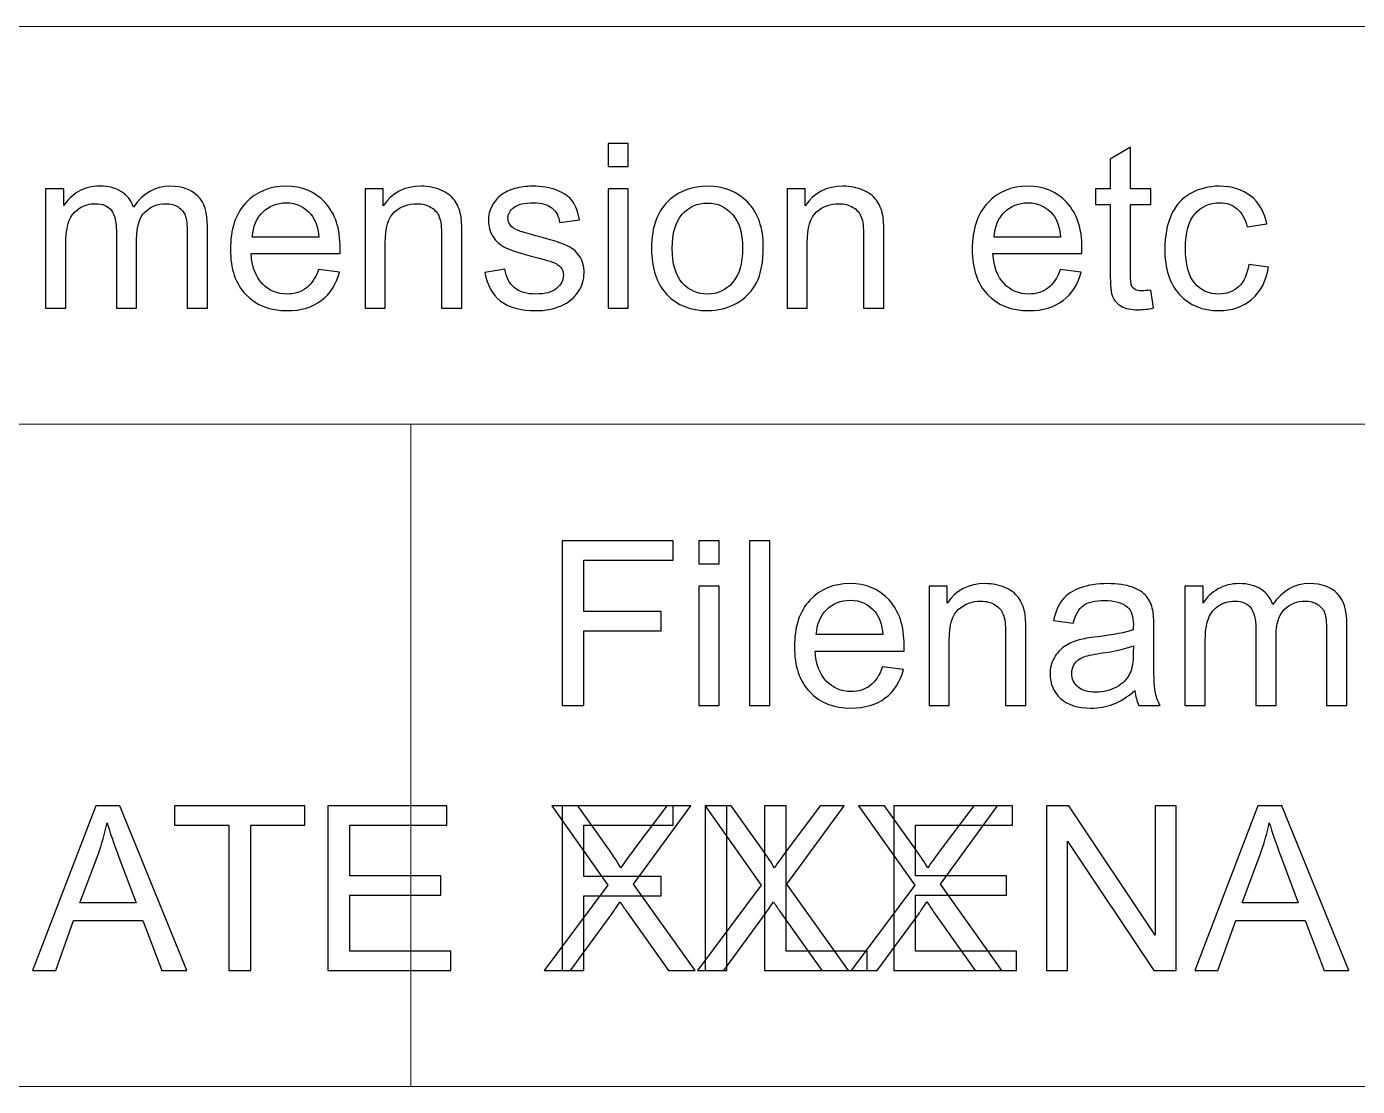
# Model space of a CAD drawing. Header units: centimetres. Extents: x -52 to 52, y -48 to 48.
# Drawn here: x 21.882 to 23.891, y -44.205 to -42.605 of the extents above; entities that cross this region are included whole.
import ezdxf

# ---------------------------------------------------------------- set-up
doc = ezdxf.new("R2010")
doc.units = ezdxf.units.CM
doc.header["$MEASUREMENT"] = 0
doc.layers.add('Title Block', color=7, linetype='Continuous')

msp = doc.modelspace()

# ---------------------------------------------------------------- linework, layer by layer
at = {"layer": 'Title Block', "lineweight": 9}
for points in [[(12.96203, -42.6054), (12.96203, -42.6054), (29.96203, -42.6054), (29.96203, -42.6054)], [(12.96203, -43.2054), (12.96203, -43.2054), (29.96203, -43.2054), (29.96203, -43.2054)], [(22.46203, -44.2054), (22.46203, -44.2054), (22.46203, -43.2054), (22.46203, -43.2054)], [(12.96203, -44.2054), (12.96203, -44.2054), (29.96203, -44.2054), (29.96203, -44.2054)]]:
    msp.add_open_spline(points, degree=3, dxfattribs=at)
at = {"layer": 'Title Block'}
for points, knots in [([(22.75986, -42.81651), (22.75986, -42.81651), (22.75986, -42.78179), (22.75986, -42.78179), (22.75986, -42.78179), (22.79041, -42.78179), (22.79041, -42.78179), (22.79041, -42.78179), (22.79041, -42.81651), (22.79041, -42.81651), (22.79041, -42.81651), (22.75986, -42.81651), (22.75986, -42.81651)], [0, 0, 0, 0, 0.25, 0.25, 0.25, 0.5, 0.5, 0.5, 0.75, 0.75, 0.75, 1, 1, 1, 1]), ([(23.57912, -43.00314), (23.57912, -43.00314), (23.58328, -43.03011), (23.58328, -43.03011), (23.57472, -43.0319), (23.56702, -43.03283), (23.56031, -43.03283), (23.54925, -43.03283), (23.54069, -43.03109), (23.53456, -43.02756), (23.52848, -43.02403), (23.5242, -43.01946), (23.52171, -43.01373), (23.51922, -43.008), (23.518, -42.99597), (23.518, -42.97762), (23.518, -42.97762), (23.518, -42.8738), (23.518, -42.8738), (23.518, -42.8738), (23.49544, -42.8738), (23.49544, -42.8738), (23.49544, -42.8738), (23.49544, -42.85019), (23.49544, -42.85019), (23.49544, -42.85019), (23.518, -42.85019), (23.518, -42.85019), (23.518, -42.85019), (23.518, -42.80563), (23.518, -42.80563), (23.518, -42.80563), (23.54856, -42.78729), (23.54856, -42.78729), (23.54856, -42.78729), (23.54856, -42.85019), (23.54856, -42.85019), (23.54856, -42.85019), (23.57912, -42.85019), (23.57912, -42.85019), (23.57912, -42.85019), (23.57912, -42.8738), (23.57912, -42.8738), (23.57912, -42.8738), (23.54856, -42.8738), (23.54856, -42.8738), (23.54856, -42.8738), (23.54856, -42.97936), (23.54856, -42.97936), (23.54856, -42.9881), (23.54908, -42.99371), (23.55018, -42.9962), (23.55122, -42.99869), (23.55296, -43.00065), (23.55539, -43.00216), (23.55782, -43.00361), (23.56129, -43.00436), (23.56581, -43.00436), (23.56916, -43.00436), (23.57362, -43.00395), (23.57912, -43.00314)], [0, 0, 0, 0, 0.05, 0.05, 0.05, 0.1, 0.1, 0.1, 0.15, 0.15, 0.15, 0.2, 0.2, 0.2, 0.25, 0.25, 0.25, 0.3, 0.3, 0.3, 0.35, 0.35, 0.35, 0.4, 0.4, 0.4, 0.45, 0.45, 0.45, 0.5, 0.5, 0.5, 0.55, 0.55, 0.55, 0.6, 0.6, 0.6, 0.65, 0.65, 0.65, 0.7, 0.7, 0.7, 0.75, 0.75, 0.75, 0.8, 0.8, 0.8, 0.85, 0.85, 0.85, 0.9, 0.9, 0.9, 0.95, 0.95, 0.95, 1, 1, 1, 1]), ([(21.9108, -43.0304), (21.9108, -43.0304), (21.9108, -42.85019), (21.9108, -42.85019), (21.9108, -42.85019), (21.93823, -42.85019), (21.93823, -42.85019), (21.93823, -42.85019), (21.93823, -42.87566), (21.93823, -42.87566), (21.94384, -42.86686), (21.95136, -42.85974), (21.96074, -42.85442), (21.97011, -42.84904), (21.98076, -42.84637), (21.99274, -42.84637), (22.00605, -42.84637), (22.01699, -42.84915), (22.02549, -42.85465), (22.034, -42.8602), (22.04002, -42.8679), (22.04349, -42.87785), (22.05784, -42.85685), (22.07642, -42.84637), (22.09934, -42.84637), (22.11728, -42.84637), (22.13111, -42.85129), (22.14071, -42.86119), (22.15038, -42.87108), (22.15524, -42.8863), (22.15524, -42.90685), (22.15524, -42.90685), (22.15524, -43.0304), (22.15524, -43.0304), (22.15524, -43.0304), (22.12468, -43.0304), (22.12468, -43.0304), (22.12468, -43.0304), (22.12468, -42.91697), (22.12468, -42.91697), (22.12468, -42.90482), (22.12364, -42.89603), (22.12167, -42.89064), (22.11971, -42.88526), (22.11612, -42.88098), (22.11085, -42.87768), (22.10564, -42.87438), (22.09951, -42.87276), (22.09251, -42.87276), (22.07978, -42.87276), (22.06924, -42.87699), (22.06085, -42.88538), (22.05246, -42.89383), (22.0483, -42.90731), (22.0483, -42.92583), (22.0483, -42.92583), (22.0483, -43.0304), (22.0483, -43.0304), (22.0483, -43.0304), (22.01774, -43.0304), (22.01774, -43.0304), (22.01774, -43.0304), (22.01774, -42.91344), (22.01774, -42.91344), (22.01774, -42.8999), (22.01525, -42.88972), (22.01028, -42.88295), (22.0053, -42.87618), (21.99714, -42.87276), (21.98585, -42.87276), (21.97729, -42.87276), (21.96936, -42.87502), (21.96207, -42.87953), (21.95478, -42.88405), (21.94951, -42.89064), (21.94621, -42.89938), (21.94297, -42.90806), (21.94135, -42.92062), (21.94135, -42.937), (21.94135, -42.937), (21.94135, -43.0304), (21.94135, -43.0304), (21.94135, -43.0304), (21.9108, -43.0304), (21.9108, -43.0304)], [0, 0, 0, 0, 0.0357143, 0.0357143, 0.0357143, 0.0714286, 0.0714286, 0.0714286, 0.1071429, 0.1071429, 0.1071429, 0.1428571, 0.1428571, 0.1428571, 0.1785714, 0.1785714, 0.1785714, 0.2142857, 0.2142857, 0.2142857, 0.25, 0.25, 0.25, 0.2857143, 0.2857143, 0.2857143, 0.3214286, 0.3214286, 0.3214286, 0.3571429, 0.3571429, 0.3571429, 0.3928571, 0.3928571, 0.3928571, 0.4285714, 0.4285714, 0.4285714, 0.4642857, 0.4642857, 0.4642857, 0.5, 0.5, 0.5, 0.5357143, 0.5357143, 0.5357143, 0.5714286, 0.5714286, 0.5714286, 0.6071429, 0.6071429, 0.6071429, 0.6428571, 0.6428571, 0.6428571, 0.6785714, 0.6785714, 0.6785714, 0.7142857, 0.7142857, 0.7142857, 0.75, 0.75, 0.75, 0.7857143, 0.7857143, 0.7857143, 0.8214286, 0.8214286, 0.8214286, 0.8571429, 0.8571429, 0.8571429, 0.8928571, 0.8928571, 0.8928571, 0.9285714, 0.9285714, 0.9285714, 0.9642857, 0.9642857, 0.9642857, 1, 1, 1, 1]), ([(22.32294, -42.97207), (22.32294, -42.97207), (22.35454, -42.97623), (22.35454, -42.97623), (22.34962, -42.99458), (22.34042, -43.00887), (22.32699, -43.019), (22.31357, -43.02913), (22.29644, -43.03422), (22.27555, -43.03422), (22.24927, -43.03422), (22.22844, -43.02612), (22.21305, -43.00991), (22.19765, -42.99377), (22.18996, -42.97103), (22.18996, -42.9418), (22.18996, -42.91159), (22.19771, -42.8881), (22.21328, -42.87143), (22.22885, -42.85471), (22.24904, -42.84637), (22.27387, -42.84637), (22.29788, -42.84637), (22.3175, -42.85453), (22.33272, -42.87091), (22.34794, -42.88729), (22.35558, -42.91032), (22.35558, -42.94001), (22.35558, -42.9418), (22.35552, -42.94452), (22.35541, -42.94811), (22.35541, -42.94811), (22.22121, -42.94811), (22.22121, -42.94811), (22.22236, -42.96784), (22.22792, -42.983), (22.23799, -42.99348), (22.248, -43.00395), (22.26056, -43.00922), (22.27555, -43.00922), (22.28672, -43.00922), (22.29626, -43.00627), (22.30413, -43.00037), (22.31206, -42.99446), (22.31831, -42.98503), (22.32294, -42.97207)], [0, 0, 0, 0, 0.0666667, 0.0666667, 0.0666667, 0.1333333, 0.1333333, 0.1333333, 0.2, 0.2, 0.2, 0.2666667, 0.2666667, 0.2666667, 0.3333333, 0.3333333, 0.3333333, 0.4, 0.4, 0.4, 0.4666667, 0.4666667, 0.4666667, 0.5333333, 0.5333333, 0.5333333, 0.6, 0.6, 0.6, 0.6666667, 0.6666667, 0.6666667, 0.7333333, 0.7333333, 0.7333333, 0.8, 0.8, 0.8, 0.8666667, 0.8666667, 0.8666667, 0.9333333, 0.9333333, 0.9333333, 1, 1, 1, 1]), ([(22.39314, -43.0304), (22.39314, -43.0304), (22.39314, -42.85019), (22.39314, -42.85019), (22.39314, -42.85019), (22.42057, -42.85019), (22.42057, -42.85019), (22.42057, -42.85019), (22.42057, -42.87577), (22.42057, -42.87577), (22.43376, -42.85615), (22.45286, -42.84637), (22.4778, -42.84637), (22.48868, -42.84637), (22.49863, -42.84834), (22.50772, -42.85222), (22.5168, -42.8561), (22.52363, -42.86125), (22.52815, -42.86755), (22.53266, -42.87386), (22.53584, -42.88138), (22.53764, -42.89007), (22.53874, -42.89574), (22.53932, -42.90563), (22.53932, -42.91975), (22.53932, -42.91975), (22.53932, -43.0304), (22.53932, -43.0304), (22.53932, -43.0304), (22.50876, -43.0304), (22.50876, -43.0304), (22.50876, -43.0304), (22.50876, -42.92091), (22.50876, -42.92091), (22.50876, -42.90847), (22.5076, -42.89915), (22.50523, -42.89302), (22.50286, -42.88688), (22.49863, -42.88196), (22.49262, -42.87826), (22.4866, -42.87461), (22.47948, -42.87276), (22.47138, -42.87276), (22.45841, -42.87276), (22.44724, -42.87687), (22.43781, -42.88515), (22.42838, -42.89336), (22.42369, -42.90905), (22.42369, -42.93208), (22.42369, -42.93208), (22.42369, -43.0304), (22.42369, -43.0304), (22.42369, -43.0304), (22.39314, -43.0304), (22.39314, -43.0304)], [0, 0, 0, 0, 0.0555556, 0.0555556, 0.0555556, 0.1111111, 0.1111111, 0.1111111, 0.1666667, 0.1666667, 0.1666667, 0.2222222, 0.2222222, 0.2222222, 0.2777778, 0.2777778, 0.2777778, 0.3333333, 0.3333333, 0.3333333, 0.3888889, 0.3888889, 0.3888889, 0.4444444, 0.4444444, 0.4444444, 0.5, 0.5, 0.5, 0.5555556, 0.5555556, 0.5555556, 0.6111111, 0.6111111, 0.6111111, 0.6666667, 0.6666667, 0.6666667, 0.7222222, 0.7222222, 0.7222222, 0.7777778, 0.7777778, 0.7777778, 0.8333333, 0.8333333, 0.8333333, 0.8888889, 0.8888889, 0.8888889, 0.9444444, 0.9444444, 0.9444444, 1, 1, 1, 1]), ([(22.57409, -42.97658), (22.57409, -42.97658), (22.6043, -42.97172), (22.6043, -42.97172), (22.60598, -42.98381), (22.61073, -42.99307), (22.61848, -42.99956), (22.62623, -43.00598), (22.63711, -43.00922), (22.651, -43.00922), (22.66507, -43.00922), (22.67548, -43.00638), (22.68231, -43.00065), (22.68908, -42.99498), (22.6925, -42.98827), (22.6925, -42.98057), (22.6925, -42.97369), (22.68943, -42.96825), (22.68335, -42.96431), (22.67907, -42.96159), (22.66865, -42.95818), (22.6521, -42.95395), (22.62976, -42.94834), (22.61431, -42.94348), (22.60563, -42.93937), (22.59701, -42.9352), (22.59047, -42.92953), (22.58602, -42.92224), (22.58156, -42.91501), (22.5793, -42.90696), (22.5793, -42.89817), (22.5793, -42.89012), (22.58115, -42.88272), (22.5848, -42.87589), (22.5885, -42.86906), (22.59348, -42.86339), (22.59979, -42.85887), (22.60453, -42.8554), (22.61101, -42.85245), (22.61917, -42.85002), (22.62739, -42.84759), (22.63613, -42.84637), (22.64551, -42.84637), (22.65963, -42.84637), (22.67201, -42.8484), (22.68266, -42.85251), (22.69336, -42.85656), (22.70123, -42.86211), (22.70633, -42.86906), (22.71136, -42.87606), (22.71489, -42.88538), (22.7168, -42.89707), (22.7168, -42.89707), (22.68694, -42.90123), (22.68694, -42.90123), (22.68561, -42.89186), (22.68167, -42.88451), (22.67519, -42.87924), (22.66871, -42.87398), (22.65957, -42.87137), (22.6477, -42.87137), (22.63376, -42.87137), (22.62375, -42.87369), (22.61779, -42.87832), (22.61183, -42.88295), (22.60882, -42.88839), (22.60882, -42.89458), (22.60882, -42.89851), (22.61003, -42.9021), (22.61252, -42.90529), (22.61501, -42.90853), (22.61889, -42.91125), (22.62421, -42.91339), (22.62728, -42.91454), (22.63619, -42.91715), (22.65112, -42.9212), (22.67265, -42.92693), (22.68769, -42.93167), (22.69626, -42.93532), (22.70482, -42.93897), (22.71154, -42.94435), (22.7164, -42.95129), (22.72132, -42.95829), (22.72375, -42.96697), (22.72375, -42.97739), (22.72375, -42.98752), (22.72079, -42.99707), (22.71483, -43.00604), (22.70887, -43.01501), (22.70031, -43.02195), (22.68914, -43.02687), (22.67791, -43.03179), (22.66524, -43.03422), (22.65112, -43.03422), (22.62774, -43.03422), (22.60986, -43.02936), (22.59759, -43.01969), (22.58532, -43.00997), (22.57751, -42.99562), (22.57409, -42.97658)], [0, 0, 0, 0, 0.030303, 0.030303, 0.030303, 0.0606061, 0.0606061, 0.0606061, 0.0909091, 0.0909091, 0.0909091, 0.1212121, 0.1212121, 0.1212121, 0.1515152, 0.1515152, 0.1515152, 0.1818182, 0.1818182, 0.1818182, 0.2121212, 0.2121212, 0.2121212, 0.2424242, 0.2424242, 0.2424242, 0.2727273, 0.2727273, 0.2727273, 0.3030303, 0.3030303, 0.3030303, 0.3333333, 0.3333333, 0.3333333, 0.3636364, 0.3636364, 0.3636364, 0.3939394, 0.3939394, 0.3939394, 0.4242424, 0.4242424, 0.4242424, 0.4545455, 0.4545455, 0.4545455, 0.4848485, 0.4848485, 0.4848485, 0.5151515, 0.5151515, 0.5151515, 0.5454545, 0.5454545, 0.5454545, 0.5757576, 0.5757576, 0.5757576, 0.6060606, 0.6060606, 0.6060606, 0.6363636, 0.6363636, 0.6363636, 0.6666667, 0.6666667, 0.6666667, 0.6969697, 0.6969697, 0.6969697, 0.7272727, 0.7272727, 0.7272727, 0.7575758, 0.7575758, 0.7575758, 0.7878788, 0.7878788, 0.7878788, 0.8181818, 0.8181818, 0.8181818, 0.8484848, 0.8484848, 0.8484848, 0.8787879, 0.8787879, 0.8787879, 0.9090909, 0.9090909, 0.9090909, 0.9393939, 0.9393939, 0.9393939, 0.969697, 0.969697, 0.969697, 1, 1, 1, 1]), ([(22.75986, -43.0304), (22.75986, -43.0304), (22.75986, -42.85019), (22.75986, -42.85019), (22.75986, -42.85019), (22.79041, -42.85019), (22.79041, -42.85019), (22.79041, -42.85019), (22.79041, -43.0304), (22.79041, -43.0304), (22.79041, -43.0304), (22.75986, -43.0304), (22.75986, -43.0304)], [0, 0, 0, 0, 0.25, 0.25, 0.25, 0.5, 0.5, 0.5, 0.75, 0.75, 0.75, 1, 1, 1, 1]), ([(22.82554, -42.9403), (22.82554, -42.90702), (22.8348, -42.88237), (22.85337, -42.86634), (22.86883, -42.85303), (22.88775, -42.84637), (22.91003, -42.84637), (22.93474, -42.84637), (22.95499, -42.85448), (22.97073, -42.87068), (22.98642, -42.88682), (22.99429, -42.90922), (22.99429, -42.93775), (22.99429, -42.9609), (22.99081, -42.97907), (22.98387, -42.99232), (22.97693, -43.00557), (22.9668, -43.01587), (22.95349, -43.02322), (22.94024, -43.03057), (22.92571, -43.03422), (22.91003, -43.03422), (22.8848, -43.03422), (22.86443, -43.02618), (22.84886, -43.01003), (22.83329, -42.99388), (22.82554, -42.97062), (22.82554, -42.9403)], [0, 0, 0, 0, 0.1111111, 0.1111111, 0.1111111, 0.2222222, 0.2222222, 0.2222222, 0.3333333, 0.3333333, 0.3333333, 0.4444444, 0.4444444, 0.4444444, 0.5555556, 0.5555556, 0.5555556, 0.6666667, 0.6666667, 0.6666667, 0.7777778, 0.7777778, 0.7777778, 0.8888889, 0.8888889, 0.8888889, 1, 1, 1, 1]), ([(23.03011, -43.0304), (23.03011, -43.0304), (23.03011, -42.85019), (23.03011, -42.85019), (23.03011, -42.85019), (23.05754, -42.85019), (23.05754, -42.85019), (23.05754, -42.85019), (23.05754, -42.87577), (23.05754, -42.87577), (23.07073, -42.85615), (23.08983, -42.84637), (23.11477, -42.84637), (23.12565, -42.84637), (23.1356, -42.84834), (23.14469, -42.85222), (23.15377, -42.8561), (23.1606, -42.86125), (23.16512, -42.86755), (23.16963, -42.87386), (23.17281, -42.88138), (23.17461, -42.89007), (23.17571, -42.89574), (23.17629, -42.90563), (23.17629, -42.91975), (23.17629, -42.91975), (23.17629, -43.0304), (23.17629, -43.0304), (23.17629, -43.0304), (23.14573, -43.0304), (23.14573, -43.0304), (23.14573, -43.0304), (23.14573, -42.92091), (23.14573, -42.92091), (23.14573, -42.90847), (23.14457, -42.89915), (23.1422, -42.89302), (23.13983, -42.88688), (23.1356, -42.88196), (23.12959, -42.87826), (23.12357, -42.87461), (23.11645, -42.87276), (23.10835, -42.87276), (23.09538, -42.87276), (23.08421, -42.87687), (23.07478, -42.88515), (23.06535, -42.89336), (23.06066, -42.90905), (23.06066, -42.93208), (23.06066, -42.93208), (23.06066, -43.0304), (23.06066, -43.0304), (23.06066, -43.0304), (23.03011, -43.0304), (23.03011, -43.0304)], [0, 0, 0, 0, 0.0555556, 0.0555556, 0.0555556, 0.1111111, 0.1111111, 0.1111111, 0.1666667, 0.1666667, 0.1666667, 0.2222222, 0.2222222, 0.2222222, 0.2777778, 0.2777778, 0.2777778, 0.3333333, 0.3333333, 0.3333333, 0.3888889, 0.3888889, 0.3888889, 0.4444444, 0.4444444, 0.4444444, 0.5, 0.5, 0.5, 0.5555556, 0.5555556, 0.5555556, 0.6111111, 0.6111111, 0.6111111, 0.6666667, 0.6666667, 0.6666667, 0.7222222, 0.7222222, 0.7222222, 0.7777778, 0.7777778, 0.7777778, 0.8333333, 0.8333333, 0.8333333, 0.8888889, 0.8888889, 0.8888889, 0.9444444, 0.9444444, 0.9444444, 1, 1, 1, 1]), ([(23.4426, -42.97207), (23.4426, -42.97207), (23.4742, -42.97623), (23.4742, -42.97623), (23.46928, -42.99458), (23.46008, -43.00887), (23.44665, -43.019), (23.43323, -43.02913), (23.4161, -43.03422), (23.39521, -43.03422), (23.36893, -43.03422), (23.3481, -43.02612), (23.33271, -43.00991), (23.31731, -42.99377), (23.30962, -42.97103), (23.30962, -42.9418), (23.30962, -42.91159), (23.31737, -42.8881), (23.33294, -42.87143), (23.34851, -42.85471), (23.3687, -42.84637), (23.39353, -42.84637), (23.41754, -42.84637), (23.43716, -42.85453), (23.45238, -42.87091), (23.4676, -42.88729), (23.47524, -42.91032), (23.47524, -42.94001), (23.47524, -42.9418), (23.47518, -42.94452), (23.47507, -42.94811), (23.47507, -42.94811), (23.34087, -42.94811), (23.34087, -42.94811), (23.34202, -42.96784), (23.34758, -42.983), (23.35765, -42.99348), (23.36766, -43.00395), (23.38022, -43.00922), (23.39521, -43.00922), (23.40638, -43.00922), (23.41592, -43.00627), (23.42379, -43.00037), (23.43172, -42.99446), (23.43797, -42.98503), (23.4426, -42.97207)], [0, 0, 0, 0, 0.0666667, 0.0666667, 0.0666667, 0.1333333, 0.1333333, 0.1333333, 0.2, 0.2, 0.2, 0.2666667, 0.2666667, 0.2666667, 0.3333333, 0.3333333, 0.3333333, 0.4, 0.4, 0.4, 0.4666667, 0.4666667, 0.4666667, 0.5333333, 0.5333333, 0.5333333, 0.6, 0.6, 0.6, 0.6666667, 0.6666667, 0.6666667, 0.7333333, 0.7333333, 0.7333333, 0.8, 0.8, 0.8, 0.8666667, 0.8666667, 0.8666667, 0.9333333, 0.9333333, 0.9333333, 1, 1, 1, 1]), ([(23.72697, -42.96443), (23.72697, -42.96443), (23.75684, -42.96859), (23.75684, -42.96859), (23.75354, -42.98914), (23.7452, -43.00517), (23.73172, -43.0168), (23.71824, -43.02843), (23.70163, -43.03422), (23.68201, -43.03422), (23.65741, -43.03422), (23.63762, -43.02618), (23.62269, -43.01009), (23.6077, -42.994), (23.60024, -42.97097), (23.60024, -42.94099), (23.60024, -42.92155), (23.60348, -42.90459), (23.6099, -42.89001), (23.61633, -42.87548), (23.62611, -42.86454), (23.6393, -42.85731), (23.65244, -42.85002), (23.66673, -42.84637), (23.68224, -42.84637), (23.70174, -42.84637), (23.71777, -42.85129), (23.73016, -42.86119), (23.7426, -42.87108), (23.75059, -42.88515), (23.75406, -42.90332), (23.75406, -42.90332), (23.72454, -42.90783), (23.72454, -42.90783), (23.72171, -42.89574), (23.71673, -42.88665), (23.7095, -42.88052), (23.70232, -42.87444), (23.69364, -42.87137), (23.68346, -42.87137), (23.66806, -42.87137), (23.65556, -42.87687), (23.6459, -42.88787), (23.63629, -42.89892), (23.63149, -42.91628), (23.63149, -42.94012), (23.63149, -42.96431), (23.63612, -42.98185), (23.64538, -42.99278), (23.65469, -43.00372), (23.66679, -43.00922), (23.68166, -43.00922), (23.6937, -43.00922), (23.70371, -43.00557), (23.7117, -42.99822), (23.71974, -42.99093), (23.72483, -42.97965), (23.72697, -42.96443)], [0, 0, 0, 0, 0.0526316, 0.0526316, 0.0526316, 0.1052632, 0.1052632, 0.1052632, 0.1578947, 0.1578947, 0.1578947, 0.2105263, 0.2105263, 0.2105263, 0.2631579, 0.2631579, 0.2631579, 0.3157895, 0.3157895, 0.3157895, 0.3684211, 0.3684211, 0.3684211, 0.4210526, 0.4210526, 0.4210526, 0.4736842, 0.4736842, 0.4736842, 0.5263158, 0.5263158, 0.5263158, 0.5789474, 0.5789474, 0.5789474, 0.6315789, 0.6315789, 0.6315789, 0.6842105, 0.6842105, 0.6842105, 0.7368421, 0.7368421, 0.7368421, 0.7894737, 0.7894737, 0.7894737, 0.8421053, 0.8421053, 0.8421053, 0.8947368, 0.8947368, 0.8947368, 0.9473684, 0.9473684, 0.9473684, 1, 1, 1, 1]), ([(22.22294, -42.92311), (22.22294, -42.92311), (22.32329, -42.92311), (22.32329, -42.92311), (22.32196, -42.90795), (22.31808, -42.8966), (22.31177, -42.88902), (22.30211, -42.87728), (22.28949, -42.87137), (22.27404, -42.87137), (22.26004, -42.87137), (22.24829, -42.87606), (22.23874, -42.88544), (22.22925, -42.89481), (22.22398, -42.90737), (22.22294, -42.92311)], [0, 0, 0, 0, 0.2, 0.2, 0.2, 0.4, 0.4, 0.4, 0.6, 0.6, 0.6, 0.8, 0.8, 0.8, 1, 1, 1, 1]), ([(22.85679, -42.94035), (22.85679, -42.96339), (22.86182, -42.98063), (22.87189, -42.99203), (22.88202, -43.00349), (22.89469, -43.00922), (22.91003, -43.00922), (22.92519, -43.00922), (22.93781, -43.00349), (22.94793, -42.99197), (22.958, -42.98046), (22.96304, -42.96292), (22.96304, -42.93937), (22.96304, -42.91715), (22.95794, -42.90031), (22.94782, -42.88891), (22.93769, -42.87745), (22.92507, -42.87172), (22.91003, -42.87172), (22.89469, -42.87172), (22.88202, -42.87739), (22.87189, -42.88879), (22.86182, -42.90019), (22.85679, -42.91738), (22.85679, -42.94035)], [0, 0, 0, 0, 0.125, 0.125, 0.125, 0.25, 0.25, 0.25, 0.375, 0.375, 0.375, 0.5, 0.5, 0.5, 0.625, 0.625, 0.625, 0.75, 0.75, 0.75, 0.875, 0.875, 0.875, 1, 1, 1, 1]), ([(23.3426, -42.92311), (23.3426, -42.92311), (23.44295, -42.92311), (23.44295, -42.92311), (23.44162, -42.90795), (23.43774, -42.8966), (23.43143, -42.88902), (23.42177, -42.87728), (23.40915, -42.87137), (23.3937, -42.87137), (23.3797, -42.87137), (23.36795, -42.87606), (23.3584, -42.88544), (23.34891, -42.89481), (23.34364, -42.90737), (23.3426, -42.92311)], [0, 0, 0, 0, 0.2, 0.2, 0.2, 0.4, 0.4, 0.4, 0.6, 0.6, 0.6, 0.8, 0.8, 0.8, 1, 1, 1, 1]), ([(22.6905, -43.6304), (22.6905, -43.6304), (22.6905, -43.38179), (22.6905, -43.38179), (22.6905, -43.38179), (22.85821, -43.38179), (22.85821, -43.38179), (22.85821, -43.38179), (22.85821, -43.41096), (22.85821, -43.41096), (22.85821, -43.41096), (22.72349, -43.41096), (22.72349, -43.41096), (22.72349, -43.41096), (22.72349, -43.48839), (22.72349, -43.48839), (22.72349, -43.48839), (22.84015, -43.48839), (22.84015, -43.48839), (22.84015, -43.48839), (22.84015, -43.51755), (22.84015, -43.51755), (22.84015, -43.51755), (22.72349, -43.51755), (22.72349, -43.51755), (22.72349, -43.51755), (22.72349, -43.6304), (22.72349, -43.6304), (22.72349, -43.6304), (22.6905, -43.6304), (22.6905, -43.6304)], [0, 0, 0, 0, 0.1, 0.1, 0.1, 0.2, 0.2, 0.2, 0.3, 0.3, 0.3, 0.4, 0.4, 0.4, 0.5, 0.5, 0.5, 0.6, 0.6, 0.6, 0.7, 0.7, 0.7, 0.8, 0.8, 0.8, 0.9, 0.9, 0.9, 1, 1, 1, 1]), ([(22.89704, -43.41651), (22.89704, -43.41651), (22.89704, -43.38179), (22.89704, -43.38179), (22.89704, -43.38179), (22.92759, -43.38179), (22.92759, -43.38179), (22.92759, -43.38179), (22.92759, -43.41651), (22.92759, -43.41651), (22.92759, -43.41651), (22.89704, -43.41651), (22.89704, -43.41651)], [0, 0, 0, 0, 0.25, 0.25, 0.25, 0.5, 0.5, 0.5, 0.75, 0.75, 0.75, 1, 1, 1, 1]), ([(22.97348, -43.6304), (22.97348, -43.6304), (22.97348, -43.38179), (22.97348, -43.38179), (22.97348, -43.38179), (23.00404, -43.38179), (23.00404, -43.38179), (23.00404, -43.38179), (23.00404, -43.6304), (23.00404, -43.6304), (23.00404, -43.6304), (22.97348, -43.6304), (22.97348, -43.6304)], [0, 0, 0, 0, 0.25, 0.25, 0.25, 0.5, 0.5, 0.5, 0.75, 0.75, 0.75, 1, 1, 1, 1]), ([(23.17423, -43.57207), (23.17423, -43.57207), (23.20583, -43.57623), (23.20583, -43.57623), (23.20091, -43.59458), (23.19171, -43.60887), (23.17828, -43.619), (23.16486, -43.62913), (23.14773, -43.63422), (23.12684, -43.63422), (23.10056, -43.63422), (23.07973, -43.62612), (23.06434, -43.60991), (23.04894, -43.59377), (23.04125, -43.57103), (23.04125, -43.5418), (23.04125, -43.51159), (23.049, -43.4881), (23.06457, -43.47143), (23.08014, -43.45471), (23.10033, -43.44637), (23.12516, -43.44637), (23.14917, -43.44637), (23.16879, -43.45453), (23.18401, -43.47091), (23.19923, -43.48729), (23.20687, -43.51032), (23.20687, -43.54001), (23.20687, -43.5418), (23.20681, -43.54452), (23.2067, -43.54811), (23.2067, -43.54811), (23.0725, -43.54811), (23.0725, -43.54811), (23.07365, -43.56784), (23.07921, -43.583), (23.08928, -43.59348), (23.09929, -43.60395), (23.11185, -43.60922), (23.12684, -43.60922), (23.13801, -43.60922), (23.14755, -43.60627), (23.15542, -43.60037), (23.16335, -43.59446), (23.1696, -43.58503), (23.17423, -43.57207)], [0, 0, 0, 0, 0.0666667, 0.0666667, 0.0666667, 0.1333333, 0.1333333, 0.1333333, 0.2, 0.2, 0.2, 0.2666667, 0.2666667, 0.2666667, 0.3333333, 0.3333333, 0.3333333, 0.4, 0.4, 0.4, 0.4666667, 0.4666667, 0.4666667, 0.5333333, 0.5333333, 0.5333333, 0.6, 0.6, 0.6, 0.6666667, 0.6666667, 0.6666667, 0.7333333, 0.7333333, 0.7333333, 0.8, 0.8, 0.8, 0.8666667, 0.8666667, 0.8666667, 0.9333333, 0.9333333, 0.9333333, 1, 1, 1, 1]), ([(23.24443, -43.6304), (23.24443, -43.6304), (23.24443, -43.45019), (23.24443, -43.45019), (23.24443, -43.45019), (23.27186, -43.45019), (23.27186, -43.45019), (23.27186, -43.45019), (23.27186, -43.47577), (23.27186, -43.47577), (23.28505, -43.45615), (23.30415, -43.44637), (23.32909, -43.44637), (23.33997, -43.44637), (23.34992, -43.44834), (23.35901, -43.45222), (23.36809, -43.4561), (23.37492, -43.46125), (23.37944, -43.46755), (23.38395, -43.47386), (23.38713, -43.48138), (23.38893, -43.49007), (23.39003, -43.49574), (23.39061, -43.50563), (23.39061, -43.51975), (23.39061, -43.51975), (23.39061, -43.6304), (23.39061, -43.6304), (23.39061, -43.6304), (23.36005, -43.6304), (23.36005, -43.6304), (23.36005, -43.6304), (23.36005, -43.52091), (23.36005, -43.52091), (23.36005, -43.50847), (23.35889, -43.49915), (23.35652, -43.49302), (23.35415, -43.48688), (23.34992, -43.48196), (23.34391, -43.47826), (23.33789, -43.47461), (23.33077, -43.47276), (23.32267, -43.47276), (23.3097, -43.47276), (23.29853, -43.47687), (23.2891, -43.48515), (23.27967, -43.49336), (23.27498, -43.50905), (23.27498, -43.53208), (23.27498, -43.53208), (23.27498, -43.6304), (23.27498, -43.6304), (23.27498, -43.6304), (23.24443, -43.6304), (23.24443, -43.6304)], [0, 0, 0, 0, 0.0555556, 0.0555556, 0.0555556, 0.1111111, 0.1111111, 0.1111111, 0.1666667, 0.1666667, 0.1666667, 0.2222222, 0.2222222, 0.2222222, 0.2777778, 0.2777778, 0.2777778, 0.3333333, 0.3333333, 0.3333333, 0.3888889, 0.3888889, 0.3888889, 0.4444444, 0.4444444, 0.4444444, 0.5, 0.5, 0.5, 0.5555556, 0.5555556, 0.5555556, 0.6111111, 0.6111111, 0.6111111, 0.6666667, 0.6666667, 0.6666667, 0.7222222, 0.7222222, 0.7222222, 0.7777778, 0.7777778, 0.7777778, 0.8333333, 0.8333333, 0.8333333, 0.8888889, 0.8888889, 0.8888889, 0.9444444, 0.9444444, 0.9444444, 1, 1, 1, 1]), ([(23.55524, -43.60783), (23.5439, -43.61749), (23.53296, -43.62427), (23.52249, -43.62826), (23.51202, -43.63225), (23.50079, -43.63422), (23.48875, -43.63422), (23.46896, -43.63422), (23.45374, -43.62942), (23.44309, -43.61975), (23.43244, -43.61015), (23.42712, -43.59782), (23.42712, -43.58283), (23.42712, -43.57403), (23.42915, -43.56599), (23.43314, -43.5587), (23.43719, -43.55141), (23.44246, -43.54562), (23.44894, -43.54122), (23.45548, -43.53682), (23.46277, -43.53347), (23.47093, -43.53121), (23.47695, -43.52965), (23.48603, -43.52814), (23.49813, -43.52664), (23.52278, -43.52375), (23.54101, -43.52022), (23.55264, -43.51616), (23.55276, -43.512), (23.55281, -43.50934), (23.55281, -43.50824), (23.55281, -43.49585), (23.54992, -43.48711), (23.54413, -43.48202), (23.53632, -43.47513), (23.52469, -43.47172), (23.5093, -43.47172), (23.49489, -43.47172), (23.48424, -43.47427), (23.47741, -43.4793), (23.47052, -43.48434), (23.46549, -43.49325), (23.46219, -43.5061), (23.46219, -43.5061), (23.43233, -43.50193), (23.43233, -43.50193), (23.43505, -43.48914), (23.4395, -43.47878), (23.44575, -43.47091), (23.452, -43.46304), (23.46103, -43.45702), (23.47284, -43.45274), (23.48458, -43.44851), (23.4983, -43.44637), (23.51381, -43.44637), (23.5292, -43.44637), (23.54176, -43.44817), (23.55142, -43.45181), (23.56103, -43.45546), (23.56815, -43.45997), (23.57266, -43.46547), (23.57718, -43.47097), (23.58036, -43.47791), (23.58221, -43.4863), (23.5832, -43.49151), (23.58372, -43.50089), (23.58372, -43.51437), (23.58372, -43.51437), (23.58372, -43.55488), (23.58372, -43.55488), (23.58372, -43.58318), (23.58435, -43.60106), (23.58563, -43.60864), (23.58684, -43.61622), (23.58939, -43.62346), (23.59309, -43.6304), (23.59309, -43.6304), (23.56115, -43.6304), (23.56115, -43.6304), (23.55808, -43.62398), (23.55611, -43.61645), (23.55524, -43.60783)], [0, 0, 0, 0, 0.037037, 0.037037, 0.037037, 0.0740741, 0.0740741, 0.0740741, 0.1111111, 0.1111111, 0.1111111, 0.1481481, 0.1481481, 0.1481481, 0.1851852, 0.1851852, 0.1851852, 0.2222222, 0.2222222, 0.2222222, 0.2592593, 0.2592593, 0.2592593, 0.2962963, 0.2962963, 0.2962963, 0.3333333, 0.3333333, 0.3333333, 0.3703704, 0.3703704, 0.3703704, 0.4074074, 0.4074074, 0.4074074, 0.4444444, 0.4444444, 0.4444444, 0.4814815, 0.4814815, 0.4814815, 0.5185185, 0.5185185, 0.5185185, 0.5555556, 0.5555556, 0.5555556, 0.5925926, 0.5925926, 0.5925926, 0.6296296, 0.6296296, 0.6296296, 0.6666667, 0.6666667, 0.6666667, 0.7037037, 0.7037037, 0.7037037, 0.7407407, 0.7407407, 0.7407407, 0.7777778, 0.7777778, 0.7777778, 0.8148148, 0.8148148, 0.8148148, 0.8518519, 0.8518519, 0.8518519, 0.8888889, 0.8888889, 0.8888889, 0.9259259, 0.9259259, 0.9259259, 0.962963, 0.962963, 0.962963, 1, 1, 1, 1]), ([(23.63065, -43.6304), (23.63065, -43.6304), (23.63065, -43.45019), (23.63065, -43.45019), (23.63065, -43.45019), (23.65808, -43.45019), (23.65808, -43.45019), (23.65808, -43.45019), (23.65808, -43.47566), (23.65808, -43.47566), (23.66369, -43.46686), (23.67121, -43.45974), (23.68059, -43.45442), (23.68996, -43.44904), (23.70061, -43.44637), (23.71259, -43.44637), (23.7259, -43.44637), (23.73684, -43.44915), (23.74534, -43.45465), (23.75385, -43.4602), (23.75987, -43.4679), (23.76334, -43.47785), (23.77769, -43.45685), (23.79627, -43.44637), (23.81919, -43.44637), (23.83713, -43.44637), (23.85096, -43.45129), (23.86056, -43.46119), (23.87023, -43.47108), (23.87509, -43.4863), (23.87509, -43.50685), (23.87509, -43.50685), (23.87509, -43.6304), (23.87509, -43.6304), (23.87509, -43.6304), (23.84453, -43.6304), (23.84453, -43.6304), (23.84453, -43.6304), (23.84453, -43.51697), (23.84453, -43.51697), (23.84453, -43.50482), (23.84349, -43.49603), (23.84152, -43.49064), (23.83956, -43.48526), (23.83597, -43.48098), (23.8307, -43.47768), (23.82549, -43.47438), (23.81936, -43.47276), (23.81236, -43.47276), (23.79963, -43.47276), (23.78909, -43.47699), (23.7807, -43.48538), (23.77231, -43.49383), (23.76815, -43.50731), (23.76815, -43.52583), (23.76815, -43.52583), (23.76815, -43.6304), (23.76815, -43.6304), (23.76815, -43.6304), (23.73759, -43.6304), (23.73759, -43.6304), (23.73759, -43.6304), (23.73759, -43.51344), (23.73759, -43.51344), (23.73759, -43.4999), (23.7351, -43.48972), (23.73013, -43.48295), (23.72515, -43.47618), (23.71699, -43.47276), (23.7057, -43.47276), (23.69714, -43.47276), (23.68921, -43.47502), (23.68192, -43.47953), (23.67463, -43.48405), (23.66936, -43.49064), (23.66606, -43.49938), (23.66282, -43.50806), (23.6612, -43.52062), (23.6612, -43.537), (23.6612, -43.537), (23.6612, -43.6304), (23.6612, -43.6304), (23.6612, -43.6304), (23.63065, -43.6304), (23.63065, -43.6304)], [0, 0, 0, 0, 0.0357143, 0.0357143, 0.0357143, 0.0714286, 0.0714286, 0.0714286, 0.1071429, 0.1071429, 0.1071429, 0.1428571, 0.1428571, 0.1428571, 0.1785714, 0.1785714, 0.1785714, 0.2142857, 0.2142857, 0.2142857, 0.25, 0.25, 0.25, 0.2857143, 0.2857143, 0.2857143, 0.3214286, 0.3214286, 0.3214286, 0.3571429, 0.3571429, 0.3571429, 0.3928571, 0.3928571, 0.3928571, 0.4285714, 0.4285714, 0.4285714, 0.4642857, 0.4642857, 0.4642857, 0.5, 0.5, 0.5, 0.5357143, 0.5357143, 0.5357143, 0.5714286, 0.5714286, 0.5714286, 0.6071429, 0.6071429, 0.6071429, 0.6428571, 0.6428571, 0.6428571, 0.6785714, 0.6785714, 0.6785714, 0.7142857, 0.7142857, 0.7142857, 0.75, 0.75, 0.75, 0.7857143, 0.7857143, 0.7857143, 0.8214286, 0.8214286, 0.8214286, 0.8571429, 0.8571429, 0.8571429, 0.8928571, 0.8928571, 0.8928571, 0.9285714, 0.9285714, 0.9285714, 0.9642857, 0.9642857, 0.9642857, 1, 1, 1, 1]), ([(22.89704, -43.6304), (22.89704, -43.6304), (22.89704, -43.45019), (22.89704, -43.45019), (22.89704, -43.45019), (22.92759, -43.45019), (22.92759, -43.45019), (22.92759, -43.45019), (22.92759, -43.6304), (22.92759, -43.6304), (22.92759, -43.6304), (22.89704, -43.6304), (22.89704, -43.6304)], [0, 0, 0, 0, 0.25, 0.25, 0.25, 0.5, 0.5, 0.5, 0.75, 0.75, 0.75, 1, 1, 1, 1]), ([(23.07423, -43.52311), (23.07423, -43.52311), (23.17458, -43.52311), (23.17458, -43.52311), (23.17325, -43.50795), (23.16937, -43.4966), (23.16306, -43.48902), (23.1534, -43.47728), (23.14078, -43.47137), (23.12533, -43.47137), (23.11133, -43.47137), (23.09958, -43.47606), (23.09003, -43.48544), (23.08054, -43.49481), (23.07527, -43.50737), (23.07423, -43.52311)], [0, 0, 0, 0, 0.2, 0.2, 0.2, 0.4, 0.4, 0.4, 0.6, 0.6, 0.6, 0.8, 0.8, 0.8, 1, 1, 1, 1]), ([(23.55281, -43.54012), (23.5417, -43.54464), (23.52504, -43.54846), (23.50281, -43.55158), (23.4902, -43.55338), (23.48129, -43.5554), (23.47608, -43.55766), (23.47087, -43.55991), (23.46688, -43.56321), (23.46404, -43.5675), (23.46121, -43.57184), (23.45976, -43.57664), (23.45976, -43.58196), (23.45976, -43.59001), (23.46283, -43.59678), (23.46902, -43.60216), (23.47521, -43.60754), (23.48424, -43.61026), (23.4961, -43.61026), (23.50785, -43.61026), (23.51832, -43.60771), (23.52752, -43.60256), (23.53667, -43.59747), (23.54344, -43.59047), (23.54772, -43.58162), (23.55102, -43.57473), (23.55264, -43.5646), (23.55264, -43.55123), (23.55264, -43.55123), (23.55281, -43.54012), (23.55281, -43.54012)], [0, 0, 0, 0, 0.1, 0.1, 0.1, 0.2, 0.2, 0.2, 0.3, 0.3, 0.3, 0.4, 0.4, 0.4, 0.5, 0.5, 0.5, 0.6, 0.6, 0.6, 0.7, 0.7, 0.7, 0.8, 0.8, 0.8, 0.9, 0.9, 0.9, 1, 1, 1, 1]), ([(21.89126, -44.0304), (21.89126, -44.0304), (21.98663, -43.78179), (21.98663, -43.78179), (21.98663, -43.78179), (22.0228, -43.78179), (22.0228, -43.78179), (22.0228, -43.78179), (22.12401, -44.0304), (22.12401, -44.0304), (22.12401, -44.0304), (22.08657, -44.0304), (22.08657, -44.0304), (22.08657, -44.0304), (22.05781, -43.95505), (22.05781, -43.95505), (22.05781, -43.95505), (21.95312, -43.95505), (21.95312, -43.95505), (21.95312, -43.95505), (21.92615, -44.0304), (21.92615, -44.0304), (21.92615, -44.0304), (21.89126, -44.0304), (21.89126, -44.0304)], [0, 0, 0, 0, 0.125, 0.125, 0.125, 0.25, 0.25, 0.25, 0.375, 0.375, 0.375, 0.5, 0.5, 0.5, 0.625, 0.625, 0.625, 0.75, 0.75, 0.75, 0.875, 0.875, 0.875, 1, 1, 1, 1]), ([(22.18755, -44.0304), (22.18755, -44.0304), (22.18755, -43.81096), (22.18755, -43.81096), (22.18755, -43.81096), (22.10561, -43.81096), (22.10561, -43.81096), (22.10561, -43.81096), (22.10561, -43.78179), (22.10561, -43.78179), (22.10561, -43.78179), (22.30248, -43.78179), (22.30248, -43.78179), (22.30248, -43.78179), (22.30248, -43.81096), (22.30248, -43.81096), (22.30248, -43.81096), (22.22054, -43.81096), (22.22054, -43.81096), (22.22054, -43.81096), (22.22054, -44.0304), (22.22054, -44.0304), (22.22054, -44.0304), (22.18755, -44.0304), (22.18755, -44.0304)], [0, 0, 0, 0, 0.125, 0.125, 0.125, 0.25, 0.25, 0.25, 0.375, 0.375, 0.375, 0.5, 0.5, 0.5, 0.625, 0.625, 0.625, 0.75, 0.75, 0.75, 0.875, 0.875, 0.875, 1, 1, 1, 1]), ([(22.33714, -44.0304), (22.33714, -44.0304), (22.33714, -43.78179), (22.33714, -43.78179), (22.33714, -43.78179), (22.51665, -43.78179), (22.51665, -43.78179), (22.51665, -43.78179), (22.51665, -43.81096), (22.51665, -43.81096), (22.51665, -43.81096), (22.37013, -43.81096), (22.37013, -43.81096), (22.37013, -43.81096), (22.37013, -43.88735), (22.37013, -43.88735), (22.37013, -43.88735), (22.50728, -43.88735), (22.50728, -43.88735), (22.50728, -43.88735), (22.50728, -43.91651), (22.50728, -43.91651), (22.50728, -43.91651), (22.37013, -43.91651), (22.37013, -43.91651), (22.37013, -43.91651), (22.37013, -44.00123), (22.37013, -44.00123), (22.37013, -44.00123), (22.52256, -44.00123), (22.52256, -44.00123), (22.52256, -44.00123), (22.52256, -44.0304), (22.52256, -44.0304), (22.52256, -44.0304), (22.33714, -44.0304), (22.33714, -44.0304)], [0, 0, 0, 0, 0.0833333, 0.0833333, 0.0833333, 0.1666667, 0.1666667, 0.1666667, 0.25, 0.25, 0.25, 0.3333333, 0.3333333, 0.3333333, 0.4166667, 0.4166667, 0.4166667, 0.5, 0.5, 0.5, 0.5833333, 0.5833333, 0.5833333, 0.6666667, 0.6666667, 0.6666667, 0.75, 0.75, 0.75, 0.8333333, 0.8333333, 0.8333333, 0.9166667, 0.9166667, 0.9166667, 1, 1, 1, 1]), ([(22.66353, -44.0304), (22.66353, -44.0304), (22.7596, -43.90141), (22.7596, -43.90141), (22.7596, -43.90141), (22.67499, -43.78179), (22.67499, -43.78179), (22.67499, -43.78179), (22.71417, -43.78179), (22.71417, -43.78179), (22.71417, -43.78179), (22.75948, -43.84539), (22.75948, -43.84539), (22.76892, -43.85858), (22.77546, -43.86865), (22.77922, -43.87566), (22.78483, -43.86698), (22.79143, -43.85772), (22.79901, -43.84794), (22.79901, -43.84794), (22.84866, -43.78179), (22.84866, -43.78179), (22.84866, -43.78179), (22.88471, -43.78179), (22.88471, -43.78179), (22.88471, -43.78179), (22.79837, -43.89996), (22.79837, -43.89996), (22.79837, -43.89996), (22.89131, -44.0304), (22.89131, -44.0304), (22.89131, -44.0304), (22.85092, -44.0304), (22.85092, -44.0304), (22.85092, -44.0304), (22.78819, -43.94174), (22.78819, -43.94174), (22.7846, -43.93671), (22.78118, -43.93167), (22.778, -43.9267), (22.77245, -43.93503), (22.76851, -43.94088), (22.76608, -43.94417), (22.76608, -43.94417), (22.70306, -44.0304), (22.70306, -44.0304), (22.70306, -44.0304), (22.66353, -44.0304), (22.66353, -44.0304)], [0, 0, 0, 0, 0.0625, 0.0625, 0.0625, 0.125, 0.125, 0.125, 0.1875, 0.1875, 0.1875, 0.25, 0.25, 0.25, 0.3125, 0.3125, 0.3125, 0.375, 0.375, 0.375, 0.4375, 0.4375, 0.4375, 0.5, 0.5, 0.5, 0.5625, 0.5625, 0.5625, 0.625, 0.625, 0.625, 0.6875, 0.6875, 0.6875, 0.75, 0.75, 0.75, 0.8125, 0.8125, 0.8125, 0.875, 0.875, 0.875, 0.9375, 0.9375, 0.9375, 1, 1, 1, 1]), ([(22.6905, -44.0304), (22.6905, -44.0304), (22.6905, -43.78179), (22.6905, -43.78179), (22.6905, -43.78179), (22.85821, -43.78179), (22.85821, -43.78179), (22.85821, -43.78179), (22.85821, -43.81096), (22.85821, -43.81096), (22.85821, -43.81096), (22.72349, -43.81096), (22.72349, -43.81096), (22.72349, -43.81096), (22.72349, -43.88839), (22.72349, -43.88839), (22.72349, -43.88839), (22.84015, -43.88839), (22.84015, -43.88839), (22.84015, -43.88839), (22.84015, -43.91755), (22.84015, -43.91755), (22.84015, -43.91755), (22.72349, -43.91755), (22.72349, -43.91755), (22.72349, -43.91755), (22.72349, -44.0304), (22.72349, -44.0304), (22.72349, -44.0304), (22.6905, -44.0304), (22.6905, -44.0304)], [0, 0, 0, 0, 0.1, 0.1, 0.1, 0.2, 0.2, 0.2, 0.3, 0.3, 0.3, 0.4, 0.4, 0.4, 0.5, 0.5, 0.5, 0.6, 0.6, 0.6, 0.7, 0.7, 0.7, 0.8, 0.8, 0.8, 0.9, 0.9, 0.9, 1, 1, 1, 1]), ([(22.89513, -44.0304), (22.89513, -44.0304), (22.9912, -43.90141), (22.9912, -43.90141), (22.9912, -43.90141), (22.90659, -43.78179), (22.90659, -43.78179), (22.90659, -43.78179), (22.94577, -43.78179), (22.94577, -43.78179), (22.94577, -43.78179), (22.99108, -43.84539), (22.99108, -43.84539), (23.00052, -43.85858), (23.00706, -43.86865), (23.01082, -43.87566), (23.01643, -43.86698), (23.02303, -43.85772), (23.03061, -43.84794), (23.03061, -43.84794), (23.08026, -43.78179), (23.08026, -43.78179), (23.08026, -43.78179), (23.11631, -43.78179), (23.11631, -43.78179), (23.11631, -43.78179), (23.02997, -43.89996), (23.02997, -43.89996), (23.02997, -43.89996), (23.12291, -44.0304), (23.12291, -44.0304), (23.12291, -44.0304), (23.08252, -44.0304), (23.08252, -44.0304), (23.08252, -44.0304), (23.01979, -43.94174), (23.01979, -43.94174), (23.0162, -43.93671), (23.01278, -43.93167), (23.0096, -43.9267), (23.00405, -43.93503), (23.00011, -43.94088), (22.99768, -43.94417), (22.99768, -43.94417), (22.93466, -44.0304), (22.93466, -44.0304), (22.93466, -44.0304), (22.89513, -44.0304), (22.89513, -44.0304)], [0, 0, 0, 0, 0.0625, 0.0625, 0.0625, 0.125, 0.125, 0.125, 0.1875, 0.1875, 0.1875, 0.25, 0.25, 0.25, 0.3125, 0.3125, 0.3125, 0.375, 0.375, 0.375, 0.4375, 0.4375, 0.4375, 0.5, 0.5, 0.5, 0.5625, 0.5625, 0.5625, 0.625, 0.625, 0.625, 0.6875, 0.6875, 0.6875, 0.75, 0.75, 0.75, 0.8125, 0.8125, 0.8125, 0.875, 0.875, 0.875, 0.9375, 0.9375, 0.9375, 1, 1, 1, 1]), ([(22.90641, -44.0304), (22.90641, -44.0304), (22.90641, -43.78179), (22.90641, -43.78179), (22.90641, -43.78179), (22.9394, -43.78179), (22.9394, -43.78179), (22.9394, -43.78179), (22.9394, -44.0304), (22.9394, -44.0304), (22.9394, -44.0304), (22.90641, -44.0304), (22.90641, -44.0304)], [0, 0, 0, 0, 0.25, 0.25, 0.25, 0.5, 0.5, 0.5, 0.75, 0.75, 0.75, 1, 1, 1, 1]), ([(22.99594, -44.0304), (22.99594, -44.0304), (22.99594, -43.78179), (22.99594, -43.78179), (22.99594, -43.78179), (23.02892, -43.78179), (23.02892, -43.78179), (23.02892, -43.78179), (23.02892, -44.00123), (23.02892, -44.00123), (23.02892, -44.00123), (23.15114, -44.00123), (23.15114, -44.00123), (23.15114, -44.00123), (23.15114, -44.0304), (23.15114, -44.0304), (23.15114, -44.0304), (22.99594, -44.0304), (22.99594, -44.0304)], [0, 0, 0, 0, 0.1666667, 0.1666667, 0.1666667, 0.3333333, 0.3333333, 0.3333333, 0.5, 0.5, 0.5, 0.6666667, 0.6666667, 0.6666667, 0.8333333, 0.8333333, 0.8333333, 1, 1, 1, 1]), ([(23.12673, -44.0304), (23.12673, -44.0304), (23.2228, -43.90141), (23.2228, -43.90141), (23.2228, -43.90141), (23.13819, -43.78179), (23.13819, -43.78179), (23.13819, -43.78179), (23.17737, -43.78179), (23.17737, -43.78179), (23.17737, -43.78179), (23.22268, -43.84539), (23.22268, -43.84539), (23.23212, -43.85858), (23.23866, -43.86865), (23.24242, -43.87566), (23.24803, -43.86698), (23.25463, -43.85772), (23.26221, -43.84794), (23.26221, -43.84794), (23.31186, -43.78179), (23.31186, -43.78179), (23.31186, -43.78179), (23.34791, -43.78179), (23.34791, -43.78179), (23.34791, -43.78179), (23.26157, -43.89996), (23.26157, -43.89996), (23.26157, -43.89996), (23.35451, -44.0304), (23.35451, -44.0304), (23.35451, -44.0304), (23.31412, -44.0304), (23.31412, -44.0304), (23.31412, -44.0304), (23.25139, -43.94174), (23.25139, -43.94174), (23.2478, -43.93671), (23.24438, -43.93167), (23.2412, -43.9267), (23.23565, -43.93503), (23.23171, -43.94088), (23.22928, -43.94417), (23.22928, -43.94417), (23.16626, -44.0304), (23.16626, -44.0304), (23.16626, -44.0304), (23.12673, -44.0304), (23.12673, -44.0304)], [0, 0, 0, 0, 0.0625, 0.0625, 0.0625, 0.125, 0.125, 0.125, 0.1875, 0.1875, 0.1875, 0.25, 0.25, 0.25, 0.3125, 0.3125, 0.3125, 0.375, 0.375, 0.375, 0.4375, 0.4375, 0.4375, 0.5, 0.5, 0.5, 0.5625, 0.5625, 0.5625, 0.625, 0.625, 0.625, 0.6875, 0.6875, 0.6875, 0.75, 0.75, 0.75, 0.8125, 0.8125, 0.8125, 0.875, 0.875, 0.875, 0.9375, 0.9375, 0.9375, 1, 1, 1, 1]), ([(23.19113, -44.0304), (23.19113, -44.0304), (23.19113, -43.78179), (23.19113, -43.78179), (23.19113, -43.78179), (23.37064, -43.78179), (23.37064, -43.78179), (23.37064, -43.78179), (23.37064, -43.81096), (23.37064, -43.81096), (23.37064, -43.81096), (23.22412, -43.81096), (23.22412, -43.81096), (23.22412, -43.81096), (23.22412, -43.88735), (23.22412, -43.88735), (23.22412, -43.88735), (23.36127, -43.88735), (23.36127, -43.88735), (23.36127, -43.88735), (23.36127, -43.91651), (23.36127, -43.91651), (23.36127, -43.91651), (23.22412, -43.91651), (23.22412, -43.91651), (23.22412, -43.91651), (23.22412, -44.00123), (23.22412, -44.00123), (23.22412, -44.00123), (23.37655, -44.00123), (23.37655, -44.00123), (23.37655, -44.00123), (23.37655, -44.0304), (23.37655, -44.0304), (23.37655, -44.0304), (23.19113, -44.0304), (23.19113, -44.0304)], [0, 0, 0, 0, 0.0833333, 0.0833333, 0.0833333, 0.1666667, 0.1666667, 0.1666667, 0.25, 0.25, 0.25, 0.3333333, 0.3333333, 0.3333333, 0.4166667, 0.4166667, 0.4166667, 0.5, 0.5, 0.5, 0.5833333, 0.5833333, 0.5833333, 0.6666667, 0.6666667, 0.6666667, 0.75, 0.75, 0.75, 0.8333333, 0.8333333, 0.8333333, 0.9166667, 0.9166667, 0.9166667, 1, 1, 1, 1]), ([(23.42169, -44.0304), (23.42169, -44.0304), (23.42169, -43.78179), (23.42169, -43.78179), (23.42169, -43.78179), (23.45548, -43.78179), (23.45548, -43.78179), (23.45548, -43.78179), (23.58592, -43.97693), (23.58592, -43.97693), (23.58592, -43.97693), (23.58592, -43.78179), (23.58592, -43.78179), (23.58592, -43.78179), (23.61752, -43.78179), (23.61752, -43.78179), (23.61752, -43.78179), (23.61752, -44.0304), (23.61752, -44.0304), (23.61752, -44.0304), (23.58372, -44.0304), (23.58372, -44.0304), (23.58372, -44.0304), (23.45329, -43.83526), (23.45329, -43.83526), (23.45329, -43.83526), (23.45329, -44.0304), (23.45329, -44.0304), (23.45329, -44.0304), (23.42169, -44.0304), (23.42169, -44.0304)], [0, 0, 0, 0, 0.1, 0.1, 0.1, 0.2, 0.2, 0.2, 0.3, 0.3, 0.3, 0.4, 0.4, 0.4, 0.5, 0.5, 0.5, 0.6, 0.6, 0.6, 0.7, 0.7, 0.7, 0.8, 0.8, 0.8, 0.9, 0.9, 0.9, 1, 1, 1, 1]), ([(23.64553, -44.0304), (23.64553, -44.0304), (23.7409, -43.78179), (23.7409, -43.78179), (23.7409, -43.78179), (23.77707, -43.78179), (23.77707, -43.78179), (23.77707, -43.78179), (23.87828, -44.0304), (23.87828, -44.0304), (23.87828, -44.0304), (23.84084, -44.0304), (23.84084, -44.0304), (23.84084, -44.0304), (23.81208, -43.95505), (23.81208, -43.95505), (23.81208, -43.95505), (23.70739, -43.95505), (23.70739, -43.95505), (23.70739, -43.95505), (23.68042, -44.0304), (23.68042, -44.0304), (23.68042, -44.0304), (23.64553, -44.0304), (23.64553, -44.0304)], [0, 0, 0, 0, 0.125, 0.125, 0.125, 0.25, 0.25, 0.25, 0.375, 0.375, 0.375, 0.5, 0.5, 0.5, 0.625, 0.625, 0.625, 0.75, 0.75, 0.75, 0.875, 0.875, 0.875, 1, 1, 1, 1]), ([(21.96279, -43.92832), (21.96279, -43.92832), (22.04751, -43.92832), (22.04751, -43.92832), (22.04751, -43.92832), (22.02158, -43.85939), (22.02158, -43.85939), (22.01377, -43.83845), (22.00787, -43.82114), (22.00376, -43.80748), (22.00034, -43.82369), (21.99577, -43.8396), (21.99004, -43.85534), (21.99004, -43.85534), (21.96279, -43.92832), (21.96279, -43.92832)], [0, 0, 0, 0, 0.2, 0.2, 0.2, 0.4, 0.4, 0.4, 0.6, 0.6, 0.6, 0.8, 0.8, 0.8, 1, 1, 1, 1]), ([(23.71706, -43.92832), (23.71706, -43.92832), (23.80178, -43.92832), (23.80178, -43.92832), (23.80178, -43.92832), (23.77585, -43.85939), (23.77585, -43.85939), (23.76804, -43.83845), (23.76214, -43.82114), (23.75803, -43.80748), (23.75461, -43.82369), (23.75004, -43.8396), (23.74431, -43.85534), (23.74431, -43.85534), (23.71706, -43.92832), (23.71706, -43.92832)], [0, 0, 0, 0, 0.2, 0.2, 0.2, 0.4, 0.4, 0.4, 0.6, 0.6, 0.6, 0.8, 0.8, 0.8, 1, 1, 1, 1])]:
    msp.add_open_spline(points, degree=3, knots=knots, dxfattribs=at)

doc.saveas('drawing.dxf')
